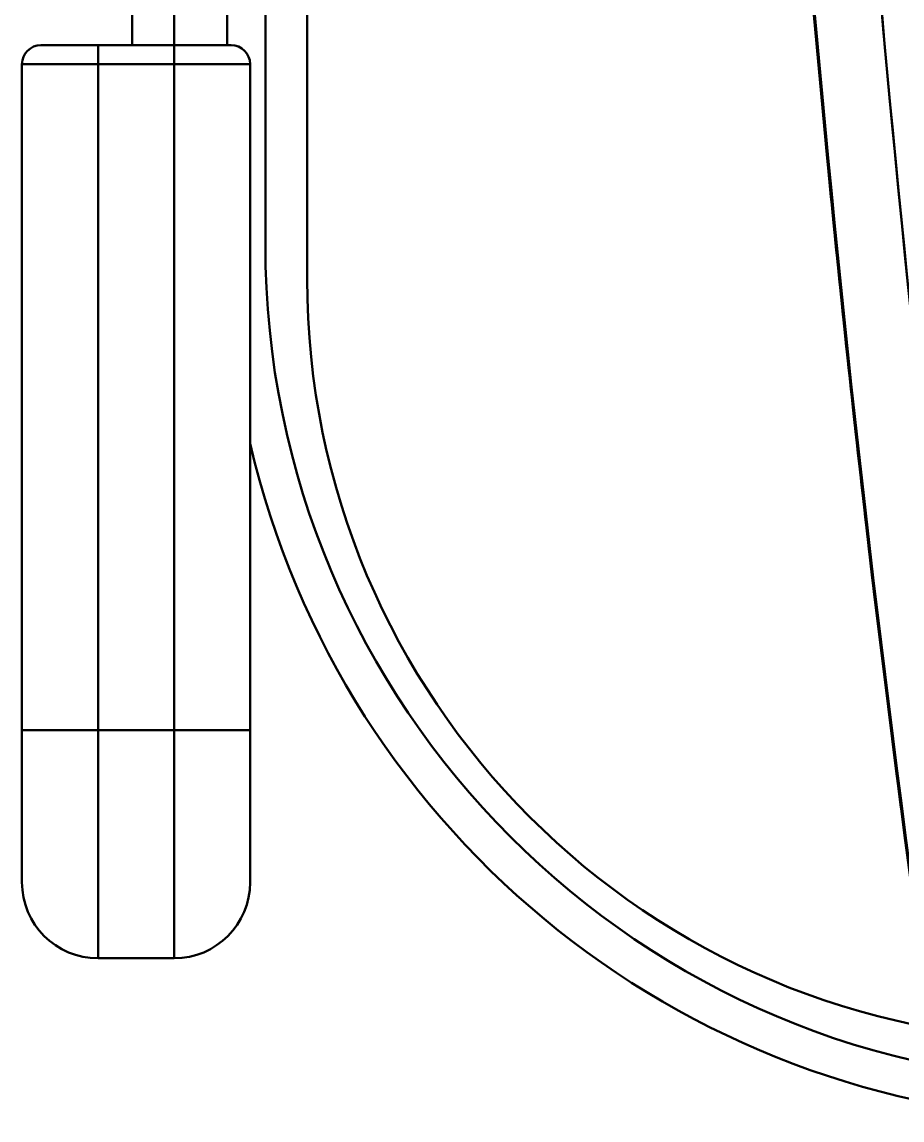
# Model space of a CAD drawing. Header units: millimetres. Extents: x -142 to 142, y -208 to 161.
# Drawn here: x -142.36 to -119.21, y -93.5 to -64.64 of the extents above; entities that cross this region are included whole.
import ezdxf

# ---------------------------------------------------------------- set-up
doc = ezdxf.new("R2010")
doc.units = ezdxf.units.MM
doc.layers.add('1', color=7, linetype='Continuous', true_color=0xffffff)

msp = doc.modelspace()

# ---------------------------------------------------------------- linework, layer by layer
at = {"layer": '1', "color": 251, "linetype": 'Continuous', "lineweight": 50}
for p, q in [((-138.357, -65.25, -12.5), (-138.357, 1.7, -12.5)), ((-138.357, -65.25, 12.5), (-138.357, 1.7, 12.5)), ((-134.857, 1.7, 12.5), (-134.857, -71.4, 12.5)), ((-134.857, 1.7, -12.5), (-134.857, -71.4, -12.5)), ((-139.457, -65.25, 12.5), (-139.457, 0.8, 12.5)), ((-139.457, -65.25, -12.5), (-139.457, 0.8, -12.5)), ((-136.957, 0.8, -10.45), (-136.957, -65.25, -10.45)), ((-136.957, 0.8, 10.45), (-136.957, -65.25, 10.45)), ((-135.957, 0.8, 10.45), (-135.957, -70.5, 10.45)), ((-135.957, 0.8, -12.5), (-135.957, -70.5, -12.5)), ((-135.957, 0.8, -10.45), (-135.957, -70.5, -10.45)), ((-135.957, 0.8, 12.5), (-135.957, -70.5, 12.5)), ((-141.857, -65.25, 12.5), (-141.857, -65.25, -12.5)), ((-138.357, -65.25, 14), (-140.357, -65.25, 14)), ((-140.357, -65.25, -14), (-138.357, -65.25, -14)), ((-139.457, -65.25, -12.5), (-138.357, -65.25, -12.5)), ((-139.457, -65.25, -12.5), (-139.457, -65.25, 12.5)), ((-139.457, -65.25, 12.5), (-138.357, -65.25, 12.5)), ((-138.357, -65.25, -12.5), (-138.357, -65.25, 12.5)), ((-136.957, -65.25, -10.45), (-136.857, -65.25, -10.45)), ((-136.957, -65.25, 10.45), (-136.957, -65.25, -10.45)), ((-136.957, -65.25, 10.45), (-136.857, -65.25, 10.45)), ((-136.857, -65.25, -12.5), (-136.857, -65.25, -10.45)), ((-136.857, -65.25, 10.45), (-136.857, -65.25, 12.5)), ((-142.357, -65.75, 12.5), (-142.357, -65.75, -12.5)), ((-142.357, -83.25, 12.5), (-142.357, -65.75, 12.5)), ((-142.357, -65.75, -12.5), (-142.357, -83.25, -12.5)), ((-138.357, -65.75, 14.5), (-140.357, -65.75, 14.5)), ((-140.357, -65.75, -14.5), (-138.357, -65.75, -14.5)), ((-140.357, -83.25, 14.5), (-140.357, -65.75, 14.5)), ((-140.357, -65.75, -14.5), (-140.357, -83.25, -14.5)), ((-138.357, -83.25, -14.5), (-138.357, -65.75, -14.5)), ((-138.357, -65.75, 14.5), (-138.357, -83.25, 14.5)), ((-136.357, -65.75, -10.45), (-136.357, -75.719, -10.45)), ((-136.357, -65.75, -12.5), (-136.357, -65.75, -10.45)), ((-136.357, -83.25, -12.5), (-136.357, -65.75, -12.5)), ((-136.357, -65.75, 12.5), (-136.357, -83.25, 12.5)), ((-136.357, -65.75, 10.45), (-136.357, -65.75, 12.5)), ((-136.357, -65.75, 10.45), (-136.357, -75.719, 10.45)), ((-135.957, -70.5, 12.5), (-135.957, -70.5, 10.45)), ((-135.957, -70.5, -10.45), (-135.957, -70.5, -12.5)), ((-134.857, -71.4, 12.5), (-134.857, -71.4, -12.5)), ((-136.357, -75.719, -10.45), (-136.357, -75.719, 10.45)), ((-138.357, -83.25, 14.5), (-140.357, -83.25, 14.5)), ((-138.357, -83.25, -14.5), (-140.357, -83.25, -14.5)), ((-142.357, -87.25, -8.5), (-142.357, -87.25, 8.5)), ((-136.357, -87.25, 8.5), (-136.357, -87.25, -8.5)), ((-138.357, -89.25, 8.5), (-140.357, -89.25, 8.5)), ((-138.357, -89.25, -8.5), (-140.357, -89.25, -8.5)), ((-140.357, -89.25, -8.5), (-140.357, -89.25, 8.5)), ((-138.357, -89.25, 8.5), (-138.357, -89.25, -8.5))]:
    msp.add_line(p, q, dxfattribs=at)
at = {"layer": '1', "color": 251, "linetype": 'Continuous', "lineweight": 50, "extrusion": (0, 0, -1)}
for centre, radius, start, end in [((-379, -20, -0.6), 502.476, 352.06098, 4.50545), ((-379, -20, -10.866), 500.718, 352.03292, 4.5213), ((-379, -20, -11.5), 499.858, 352.01883, 4.52938), ((-379, -20, 10.866), 500.718, 352.03292, 3.17396), ((-379, -20, 11.5), 499.858, 352.01912, 3.17396), ((141.857, -65.75, 12.5), 0.5, 0, 90), ((141.857, -65.75, -12.5), 0.5, 0, 90), ((136.857, -65.75, 10.45), 0.5, 90, 180), ((136.857, -65.75, -10.45), 0.5, 90, 180), ((113.957, -70.5, 10.45), 22, 270, 0), ((113.957, -70.5, -10.45), 22, 270, 0), ((113.957, -70.5, 12.5), 22, 270, 0), ((114.857, -71.4, -12.5), 20, 270, 0), ((138.357, -87.25, -8.5), 2, 180, 270), ((138.357, -87.25, 8.5), 2, 180, 270)]:
    msp.add_arc(centre, radius, start, end, dxfattribs=at)
at = {"layer": '1', "color": 251, "linetype": 'Continuous', "lineweight": 50}
for centre, radius, start, end in [((379, -20), 502.502, 175.49478, 187.93862), ((-136.857, -65.75, -12.5), 0.5, 0, 90), ((-136.857, -65.75, 12.5), 0.5, 0, 90), ((-113.957, -70.5, 12.5), 22, 180, 270), ((-114.857, -71.4, -12.5), 20, 180, 270), ((-113.957, -70.5, -10.45), 23, 193.1159, 270), ((-113.957, -70.5, 10.45), 23, 193.1159, 270), ((-140.357, -87.25, 8.5), 2, 180, 270), ((-140.357, -87.25, -8.5), 2, 180, 270)]:
    msp.add_arc(centre, radius, start, end, dxfattribs=at)
at = {"layer": '1', "color": 251, "linetype": 'Continuous', "lineweight": 50, "extrusion": (0, -1, 0)}
for centre, radius, start, end in [((-140.357, 12.5, 65.25), 1.5, 90, 180), ((-140.357, -12.5, 65.25), 1.5, 180, 270), ((-138.357, -12.5, 65.25), 1.5, 270, 0), ((-138.357, 12.5, 65.25), 1.5, 0, 90), ((-140.357, 12.5, 65.75), 2, 90, 180), ((-140.357, -12.5, 65.75), 2, 180, 270), ((-138.357, -12.5, 65.75), 2, 270, 0), ((-138.357, 12.5, 65.75), 2, 0, 90), ((-140.357, -12.5, 83.25), 2, 180, 270), ((-138.357, 12.5, 83.25), 2, 0, 90)]:
    msp.add_arc(centre, radius, start, end, dxfattribs=at)
at = {"layer": '1', "color": 251, "linetype": 'Continuous', "lineweight": 50, "extrusion": (1, 0, 0)}
for centre, radius, start, end in [((-65.75, -14, -140.357), 0.5, 270, 0), ((-65.75, -14, -138.357), 0.5, 270, 0), ((-83.25, 8.5, -138.357), 6, 90, 180), ((-83.25, -8.5, -138.357), 6, 180, 270), ((-83.25, -8.5, -136.357), 4, 180, 270), ((-83.25, 8.5, -136.357), 4, 90, 180)]:
    msp.add_arc(centre, radius, start, end, dxfattribs=at)
at = {"layer": '1', "color": 251, "linetype": 'Continuous', "lineweight": 50, "extrusion": (-1, 0, 0)}
for centre, radius, start, end in [((65.75, 14, 140.357), 0.5, 90, 180), ((65.75, 14, 138.357), 0.5, 90, 180), ((83.25, 8.5, 142.357), 4, 0, 90), ((83.25, -8.5, 142.357), 4, 270, 0), ((83.25, 8.5, 140.357), 6, 0, 90), ((83.25, -8.5, 140.357), 6, 270, 0)]:
    msp.add_arc(centre, radius, start, end, dxfattribs=at)
at = {"layer": '1', "color": 251, "linetype": 'Continuous', "lineweight": 50, "extrusion": (0, 1, 0)}
for centre, start, end in [((140.357, 12.5, -83.25), 0, 90), ((138.357, -12.5, -83.25), 180, 270)]:
    msp.add_arc(centre, 2, start, end, dxfattribs=at)
at = {"layer": '1', "color": 251, "linetype": 'Continuous', "lineweight": 50}
msp.add_rational_spline([(-118.686, -89.402, 0.6), (-123.711, -53.368, 0.6), (-124.818, -16.935, 0.6), (-121.949, 19.471, 0.6)], [0.505653535555, 0.50179035996, 0.499907024086, 0.500003527934], degree=3, dxfattribs=at)

doc.saveas('drawing.dxf')
